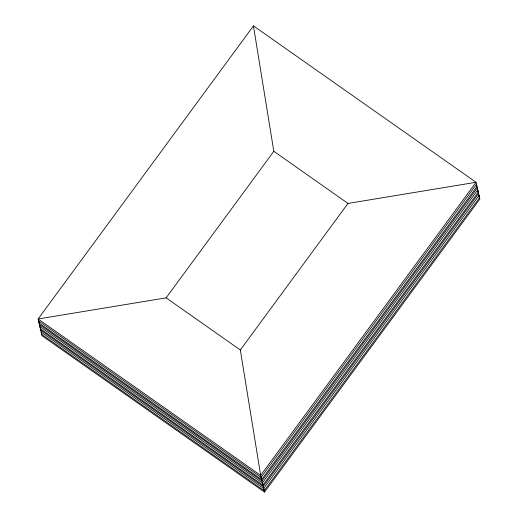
<?xml version="1.0" encoding="UTF-8"?>
<svg xmlns="http://www.w3.org/2000/svg" width="518" height="518" viewBox="0 0 518 518"><rect width="100%" height="100%" fill="white"/><g stroke="black" fill="none" stroke-linecap="round" stroke-linejoin="round"><path stroke-width="0.78" d="M253.451 25.9L38.105 318.991L41.971 335.716L264.549 492.1L479.895 199.009L476.029 182.284L253.451 25.9L273.808 151.301L166.136 297.85L38.105 318.991L260.683 475.382L264.549 492.1M240.333 349.98L348.005 203.432L476.029 182.284L260.683 475.382L240.333 349.98L166.136 297.85M477.318 187.859L261.972 480.957L39.394 324.566M478.606 193.434L263.261 486.525L40.682 330.141M273.808 151.301L348.005 203.432M38.746 321.076L260.949 477.201L261.467 479.435L39.264 323.31L38.695 320.759M40.035 326.651L262.238 482.77L262.749 485.003L40.546 328.885L39.983 326.334M476.249 184.272L476.599 185.761M477.538 189.847L478.056 192.081M478.826 195.416L479.169 196.911M38.785 320.901L39.128 322.397M41.362 332.051L41.705 333.54M476.346 184.427L261.273 477.143L261.791 479.377L476.858 186.655L476.346 184.427M477.635 189.996L262.561 482.718L263.073 484.952L478.146 192.23L477.635 189.996M478.917 195.571L263.85 488.293L264.361 490.527L479.435 197.805L478.917 195.571M263.52 488.344L41.317 332.226L41.835 334.453L264.038 490.578L263.52 488.344"/></g></svg>
